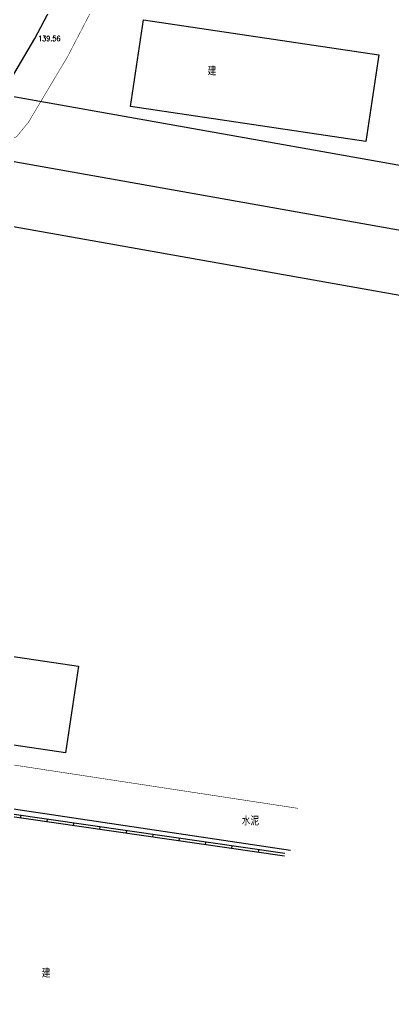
# Model space of a CAD drawing. Extents: x 529262 to 576451, y 2694391 to 2717535.
# Drawn here: x 562986.2 to 563056.1, y 2709893.4 to 2710079 of the extents above; entities that cross this region are included whole.
import ezdxf
from ezdxf.enums import TextEntityAlignment as Align
from ezdxf.xclip import XClip

# ---------------------------------------------------------------- set-up
doc = ezdxf.new("R2010")
doc.units = 0
doc.header["$XCLIPFRAME"] = 0
for name, color, linetype in [('DLSS', 4, 'Continuous'), ('GCD', 8, 'Continuous'), ('JMD', 8, 'Continuous'), ('PP-COM', 7, 'Continuous'), ('RD-中线', 40, 'Continuous'), ('RD-红线', 7, 'Continuous')]:
    doc.layers.add(name, color=color, linetype=linetype)
doc.styles.add('HZ', font='rs.shx', dxfattribs={"width": 0.8, "bigfont": 'hztxt.shx'})

# ---------------------------------------------------------------- blocks, each defined once
blk = doc.blocks.new('A$C19FD0107')
at = {"layer": 'RD-中线', "color": 8, "linetype": 'Continuous', "flags": 128}
blk.add_lwpolyline([(-7552.98, 15579.99), (-8137.34, 15683.84)], dxfattribs=at)
at = {"layer": 'RD-红线', "color": 8, "linetype": 'Continuous', "flags": 128}
for points in [[(-7874.98, 15649.4), (-8108.57, 15690.92)], [(-7879.14, 15625.77), (-8112.94, 15667.32)]]:
    blk.add_lwpolyline(points, dxfattribs=at)
blk = doc.blocks.new('GC200')
at = {"linetype": 'Continuous', "const_width": 0.2, "flags": 128}
blk.add_lwpolyline([(-0.1, 0, 1), (0.1, 0, 1)], format="xyb", close=True, dxfattribs=at)

msp = doc.modelspace()

# ---------------------------------------------------------------- linework, layer by layer
at = {"layer": 'DLSS', "color": 8, "linetype": 'Continuous', "flags": 128}
msp.add_lwpolyline([(563038.244, 2709931.223, 0.1, 0.1, 0), (562966.879, 2709942.108, 0, 0, 0), (562946.493, 2709954.771, 0.1, 0.1, 0), (562921.612, 2709972.297, 0.1, 0.1, 0), (562920.992, 2709973.806, 0.1, 0.1, 0), (562920.84, 2709974.648, 0.1, 0.1, 0), (562923.372, 2709996.462, 0.1, 0.1, 0), (562930.327, 2710034.713, 0.1, 0.1, 0), (562935.115, 2710051.174, 0.1, 0.1, 0), (562937.406, 2710055.328, 0.1, 0.1, 0), (562940.268, 2710058.06, 0.1, 0.1, 0), (562943.872, 2710058.762, 0.1, 0.1, 0), (562948.418, 2710058.816, 0.1, 0.1, 0), (562977.709, 2710053.474, 0.1, 0.1, 0), (562985.567, 2710057.081, 0.1, 0.1, 0), (562987.754, 2710059.752, 0.1, 0.1, 0), (562995.112, 2710072.085, 0.1, 0.1, 0), (563000.639, 2710082.708, 0.1, 0.1, 0), (563003.055, 2710090.76, 0.1, 0.1, 0), (563015.031, 2710156.122, 0.1, 0.1, 0), (563016.798, 2710162.617, 0.1, 0.1, 0), (563019.667, 2710182.454, 0.1, 0.1, 0), (563022.516, 2710187.215, 0.1, 0.1, 0), (563054.805, 2710182.334, 0, 0, 0)], format="xyseb", dxfattribs=at)
msp.add_lwpolyline([(563036.9, 2709923.317), (562965.216, 2709934.004), (562961.269, 2709936.413), (562953.048, 2709941.594), (562942.171, 2709948.033), (562915.255, 2709966.685), (562914.631, 2709967.925), (562913.423, 2709970.193), (562912.273, 2709973.718), (562912.182, 2709975.499), (562915.477, 2709997.764), (562922.53, 2710036.551), (562927.618, 2710054.044), (562931.154, 2710061.396), (562936.613, 2710065.908), (562942.819, 2710066.953), (562943.401, 2710066.836), (562976.794, 2710060.756), (562981.176, 2710062.768), (562982.009, 2710063.785), (562988.996, 2710075.496), (562994.124, 2710085.353)], dxfattribs=at)
at = {"layer": 'JMD', "linetype": 'Continuous'}
for p, q in [((562986.318, 2709929.885), (562986.247, 2709929.391)), ((562991.267, 2709929.172), (562991.196, 2709928.677)), ((562996.216, 2709928.458), (562996.144, 2709927.964)), ((563001.165, 2709927.745), (563001.093, 2709927.25)), ((563006.113, 2709927.032), (563006.042, 2709926.537)), ((563011.062, 2709926.318), (563010.991, 2709925.823)), ((563016.011, 2709925.605), (563015.94, 2709925.11)), ((563020.96, 2709924.891), (563020.889, 2709924.396)), ((563025.909, 2709924.178), (563025.837, 2709923.683)), ((563030.858, 2709923.464), (563030.786, 2709922.969))]:
    msp.add_line(p, q, dxfattribs=at)
at = {"layer": 'JMD', "linetype": 'Continuous', "flags": 128}
for points in [[(563009.31, 2710078.952), (563053.42, 2710072.396), (563051.007, 2710056.166), (563006.898, 2710062.722)], [(562964.238, 2709962.741), (562997.142, 2709957.851), (562994.73, 2709941.621), (562961.825, 2709946.511)]]:
    msp.add_lwpolyline(points, close=True, dxfattribs=at)
for points in [[(563035.806, 2709922.751), (562954.699, 2709934.444), (562948.255, 2709928.916), (562950.225, 2709927.773), (562951.104, 2709923.19), (562947.133, 2709921.363), (562944.683, 2709911.453), (562943.768, 2709904.164), (562943.67, 2709899.558), (562943.616, 2709898.915), (562945.339, 2709899.046), (562944.686, 2709887.616), (562944.139, 2709885.461), (562960.774, 2709879.511), (563026.453, 2709872.273)], [(563035.735, 2709922.256), (562954.852, 2709933.917), (562949.115, 2709928.995), (562950.673, 2709928.091), (562951.669, 2709922.899), (562947.561, 2709921.009), (562945.175, 2709911.362), (562944.267, 2709904.127), (562944.17, 2709899.532), (562944.163, 2709899.458), (562945.871, 2709899.588), (562945.182, 2709887.54), (562944.735, 2709885.779), (562960.887, 2709880.002), (563026.507, 2709872.77)]]:
    msp.add_lwpolyline(points, dxfattribs=at)

# ---------------------------------------------------------------- block references
at = {"layer": 'GCD', "color": 3, "linetype": 'Continuous'}
ref = msp.add_blockref('GC200', (562988.984, 2710075.48, 139.559), dxfattribs=dict(at, xscale=0.5, yscale=0.5, zscale=0.5))
ref.add_attrib('height', '139.56', dxfattribs={"linetype": 'Continuous', "height": 1, "style": 'HZ', "width": 0.8}).set_placement((562989.584, 2710075.48, 139.559), align=Align.MIDDLE_LEFT)
at = {"layer": 'PP-COM'}
ref = msp.add_blockref('A$C19FD0107', (570997.993, 2694390.603), dxfattribs=at)
XClip(ref).set_block_clipping_path([(-9366.4383134884, 14428.6043910822), (-3328.4480743363, 17452.7484863754)])

# ---------------------------------------------------------------- texts
at = {"layer": 'DLSS', "color": 8, "linetype": 'Continuous', "style": 'HZ', "width": 0.8}
msp.add_text('水泥', height=1.5, dxfattribs=at).set_placement((563029.366, 2709928.972), align=Align.MIDDLE)
at = {"layer": 'JMD', "linetype": 'Continuous', "style": 'HZ', "width": 0.8}
for p in [(563022.159, 2710069.503), (562991.085, 2709900.476)]:
    msp.add_text('建', height=1.5, dxfattribs=at).set_placement(p, align=Align.MIDDLE)

doc.saveas('drawing.dxf')
